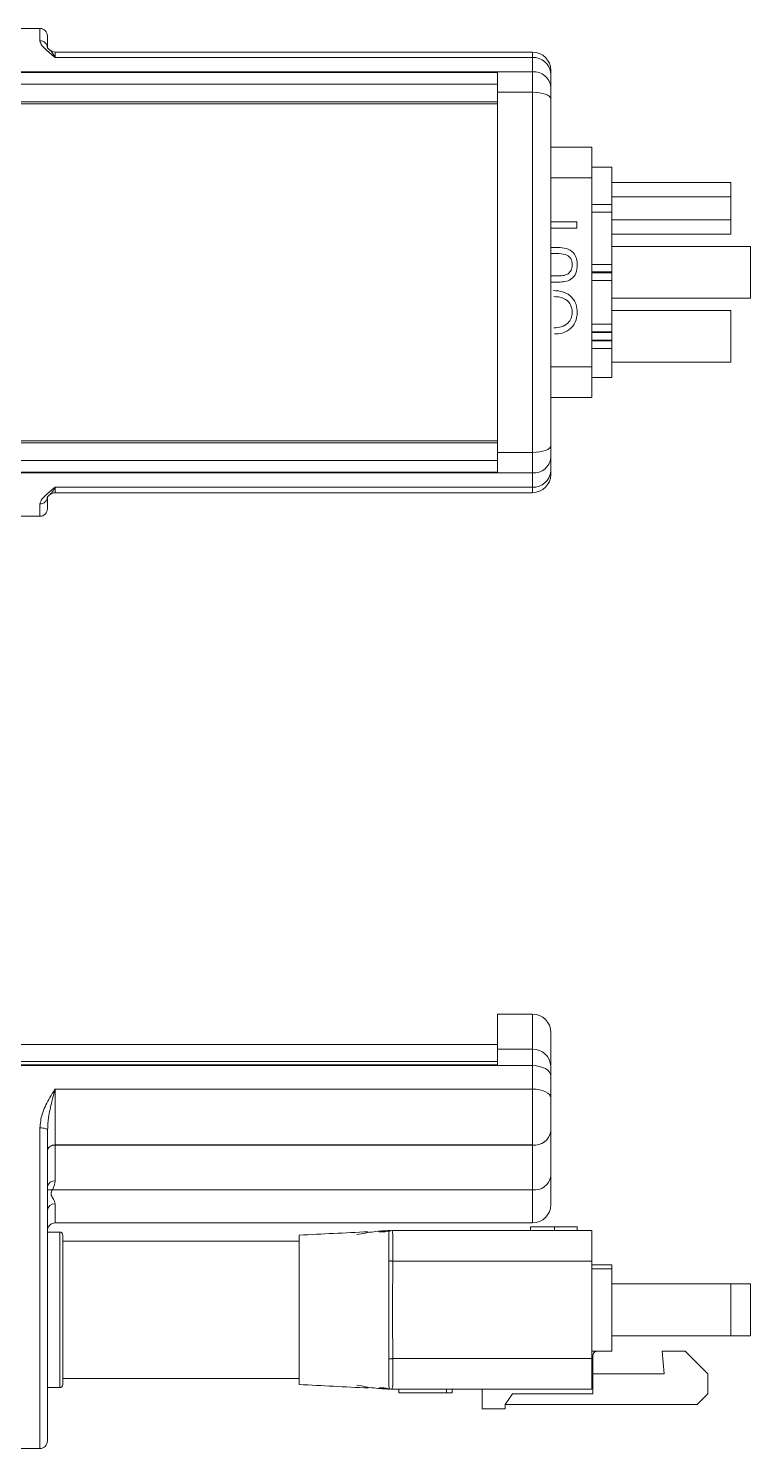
# Model space of a CAD drawing. Header units: inches. Extents: x 3.3 to 16.6, y 1.3 to 9.
# Drawn here: x 12.25 to 14.087, y 5.273 to 8.887 of the extents above; entities that cross this region are included whole.
import ezdxf

# ---------------------------------------------------------------- set-up
doc = ezdxf.new("R2010")
doc.units = ezdxf.units.IN
doc.header["$MEASUREMENT"] = 0

msp = doc.modelspace()

# ---------------------------------------------------------------- linework, layer by layer
at = {"color": 7, "linetype": 'Continuous', "lineweight": 15}
for p, q in [((12.279285, 8.887249), (12.143487, 8.887249)), ((12.298685, 8.867849), (12.298685, 8.837251)), ((13.532509, 8.827151), (12.318085, 8.827151)), ((13.532509, 8.813282), (12.318085, 8.813282)), ((13.532509, 8.776548), (13.532509, 8.813282)), ((12.143487, 8.776548), (13.532509, 8.776548)), ((12.143487, 8.774843), (13.44327, 8.774843)), ((13.44327, 8.774843), (13.44327, 8.724787)), ((13.532509, 8.724787), (13.532509, 8.776548)), ((13.579068, 8.780592), (13.579068, 8.77227)), ((13.579068, 8.77227), (13.579068, 8.738291)), ((13.44327, 8.745469), (12.143487, 8.745469)), ((13.44327, 8.724787), (13.532509, 8.724787)), ((13.44327, 8.724787), (13.44327, 7.808126)), ((13.532509, 7.808126), (13.532509, 8.724787)), ((13.579068, 8.738291), (13.579068, 8.707234)), ((13.44327, 8.700112), (11.876395, 8.700112)), ((13.579068, 8.707234), (13.579068, 7.825679)), ((13.579068, 8.584613), (13.683827, 8.584613)), ((13.683827, 8.584613), (13.683827, 8.507014)), ((13.734267, 8.534173), (13.683827, 8.534173)), ((13.734267, 8.534173), (13.734267, 8.439115)), ((13.683827, 8.507014), (13.683827, 8.0259)), ((13.734267, 8.495374), (14.036903, 8.495374)), ((14.036903, 8.458514), (14.036903, 8.495374)), ((13.734267, 8.458514), (14.036903, 8.458514)), ((14.036903, 8.400315), (14.036903, 8.458514)), ((13.683827, 8.439115), (13.734267, 8.439115)), ((13.734267, 8.419715), (13.734267, 8.439115)), ((13.579068, 8.394921), (13.645027, 8.394921)), ((13.645027, 8.394921), (13.645027, 8.379307)), ((13.734267, 8.419715), (13.683827, 8.419715)), ((13.734267, 8.419715), (13.734267, 8.286827)), ((14.036903, 8.400315), (13.734267, 8.400315)), ((14.036903, 8.363456), (14.036903, 8.400315)), ((13.645027, 8.379307), (13.579068, 8.379307)), ((14.036903, 8.363456), (13.734267, 8.363456)), ((13.579068, 8.329624), (13.597297, 8.329624)), ((13.599826, 8.31401), (13.579068, 8.31401)), ((13.734267, 8.332416), (14.087342, 8.332416)), ((14.087342, 8.200498), (14.087342, 8.332416)), ((13.683827, 8.286827), (13.734267, 8.286827)), ((13.734267, 8.267427), (13.734267, 8.286827)), ((13.579068, 8.25723), (13.598716, 8.25723)), ((13.599027, 8.241616), (13.579068, 8.241616)), ((13.683827, 8.267427), (13.734267, 8.267427)), ((13.734267, 8.265487), (13.683827, 8.265487)), ((13.734267, 8.246087), (13.683827, 8.246087)), ((13.734267, 8.265487), (13.734267, 8.267427)), ((13.734267, 8.246087), (13.734267, 8.265487)), ((13.734267, 8.246087), (13.734267, 8.134538)), ((13.734267, 8.200498), (14.087342, 8.200498)), ((13.734267, 8.169458), (14.036903, 8.169458)), ((14.036903, 8.03754), (14.036903, 8.169458)), ((13.683827, 8.134538), (13.734267, 8.134538)), ((13.734267, 8.115139), (13.734267, 8.134538)), ((13.683827, 8.115139), (13.734267, 8.115139)), ((13.683827, 8.113199), (13.734267, 8.113199)), ((13.734267, 8.113199), (13.734267, 8.115139)), ((13.734267, 8.093799), (13.734267, 8.113199)), ((13.734267, 8.093799), (13.683827, 8.093799)), ((13.734267, 8.091859), (13.683827, 8.091859)), ((13.734267, 8.072459), (13.683827, 8.072459)), ((13.734267, 8.091859), (13.734267, 8.093799)), ((13.734267, 8.072459), (13.734267, 8.091859)), ((13.734267, 8.072459), (13.734267, 7.99874)), ((13.683827, 8.0259), (13.683827, 7.948301)), ((13.734267, 8.03754), (14.036903, 8.03754)), ((13.734267, 7.99874), (13.683827, 7.99874)), ((13.683827, 7.948301), (13.579068, 7.948301)), ((11.876395, 7.832802), (13.44327, 7.832802)), ((13.44327, 7.808126), (13.532509, 7.808126)), ((13.44327, 7.808126), (13.44327, 7.758071)), ((13.532509, 7.756366), (13.532509, 7.808126)), ((13.579068, 7.825679), (13.579068, 7.794623)), ((12.143487, 7.787444), (13.44327, 7.787444)), ((13.579068, 7.794623), (13.579068, 7.760643)), ((13.44327, 7.758071), (12.143487, 7.758071)), ((12.143487, 7.756366), (13.532509, 7.756366)), ((13.532509, 7.719631), (13.532509, 7.756366)), ((13.579068, 7.760643), (13.579068, 7.752322)), ((12.318085, 7.719631), (13.532509, 7.719631)), ((12.318085, 7.705762), (13.532509, 7.705762)), ((12.298685, 7.695663), (12.298685, 7.665065)), ((12.143487, 7.645665), (12.279285, 7.645665)), ((13.532509, 6.378953), (13.44327, 6.378953)), ((13.44327, 6.378953), (13.44327, 6.28925)), ((13.579068, 6.332394), (13.579068, 6.246126)), ((13.44327, 6.301354), (11.876395, 6.301354)), ((13.44327, 6.28925), (13.532509, 6.28925)), ((13.44327, 6.28925), (13.44327, 6.250174)), ((13.532509, 6.247781), (13.532509, 6.28925)), ((13.44327, 6.258118), (12.143487, 6.258118)), ((13.44327, 6.250174), (12.143487, 6.250174)), ((12.143487, 6.247781), (13.532509, 6.247781)), ((13.532509, 6.187837), (13.532509, 6.247781)), ((13.579068, 6.246126), (13.579068, 6.221245)), ((13.579068, 6.221245), (13.579068, 6.165797)), ((12.318085, 6.187837), (13.532509, 6.187837)), ((12.318085, 6.187837), (12.318085, 6.045757)), ((13.532509, 6.045757), (13.532509, 6.187837)), ((13.579068, 6.165797), (13.579068, 6.080549)), ((12.298685, 6.083345), (12.298685, 5.292567)), ((13.579068, 6.080549), (13.579068, 6.079558)), ((13.579068, 6.079558), (13.579068, 5.965459)), ((12.318085, 6.045757), (13.532509, 6.045757)), ((12.318085, 6.045757), (12.318085, 6.045616)), ((12.318085, 6.045616), (12.318085, 5.954209)), ((13.532509, 6.045616), (12.318085, 6.045616)), ((13.532509, 6.045616), (13.532509, 6.045757)), ((13.532509, 5.931517), (13.532509, 6.045616)), ((13.579068, 5.965459), (13.579068, 5.893959)), ((12.311031, 5.931517), (13.532509, 5.931517)), ((13.532509, 5.8474), (13.532509, 5.931517)), ((12.318085, 5.8958), (12.318085, 5.8474)), ((12.329725, 5.82412), (12.298685, 5.82412)), ((13.532509, 5.8474), (12.318085, 5.8474)), ((13.174957, 5.828), (13.174659, 5.828)), ((13.174973, 5.828), (13.683827, 5.828)), ((13.52721, 5.828), (13.52721, 5.8377)), ((13.588204, 5.828), (13.588204, 5.8377)), ((13.599027, 5.8377), (13.594436, 5.8377)), ((13.646447, 5.828), (13.646447, 5.8377)), ((13.683827, 5.828), (13.683827, 5.750401)), ((12.337484, 5.81636), (12.337484, 5.436125)), ((12.938877, 5.80084), (12.337484, 5.80084)), ((12.938877, 5.436125), (12.938877, 5.81636)), ((13.683827, 5.750401), (13.177119, 5.750401)), ((13.683827, 5.750401), (13.683827, 5.502084)), ((13.734267, 5.740701), (13.683827, 5.740701)), ((13.734267, 5.731001), (13.683827, 5.731001)), ((13.734267, 5.731001), (13.734267, 5.740701)), ((13.734267, 5.521484), (13.734267, 5.731001)), ((13.734267, 5.692202), (14.036903, 5.692202)), ((14.036903, 5.560283), (14.036903, 5.692202)), ((14.036903, 5.692202), (14.087342, 5.692202)), ((14.087342, 5.560283), (14.087342, 5.692202)), ((13.734267, 5.560283), (14.036903, 5.560283)), ((14.036903, 5.560283), (14.087342, 5.560283)), ((13.177119, 5.502084), (13.683827, 5.502084)), ((13.734267, 5.521484), (13.683827, 5.521484)), ((13.683827, 5.502084), (13.683827, 5.424485)), ((13.685767, 5.412845), (13.685767, 5.509844)), ((13.862305, 5.521484), (13.867397, 5.463285)), ((13.862305, 5.521484), (13.920504, 5.521484)), ((13.978703, 5.463285), (13.920504, 5.521484)), ((13.685767, 5.463285), (13.867397, 5.463285)), ((13.978703, 5.463285), (13.978703, 5.412845)), ((12.298685, 5.428365), (12.329725, 5.428365)), ((12.337484, 5.451645), (12.938877, 5.451645)), ((13.683827, 5.424485), (13.174973, 5.424485)), ((13.192744, 5.414785), (13.192744, 5.424485)), ((13.313638, 5.414785), (13.313638, 5.424485)), ((13.328543, 5.414785), (13.328543, 5.424485)), ((13.40447, 5.424485), (13.40447, 5.374046)), ((13.192744, 5.414785), (13.313638, 5.414785)), ((13.313638, 5.414785), (13.328543, 5.414785)), ((13.46267, 5.385686), (13.48207, 5.412845)), ((13.46267, 5.385686), (13.46267, 5.374046)), ((13.46267, 5.385686), (13.951543, 5.385686)), ((13.48207, 5.412845), (13.685767, 5.412845)), ((13.978703, 5.412845), (13.951543, 5.385686)), ((13.46267, 5.374046), (13.40447, 5.374046)), ((12.143487, 5.273167), (12.279285, 5.273167))]:
    msp.add_line(p, q, dxfattribs=at)
at = {"color": 8, "linetype": 'Continuous', "lineweight": 15}
for p, q in [((12.279285, 8.855663), (12.279285, 8.887249)), ((12.318085, 8.827151), (12.318085, 8.813282)), ((13.532509, 8.813282), (13.532509, 8.827151)), ((13.44327, 8.695276), (11.876395, 8.695276)), ((13.683827, 8.507014), (13.579068, 8.507014)), ((13.579068, 8.0259), (13.683827, 8.0259)), ((11.876395, 7.837638), (13.44327, 7.837638)), ((12.318085, 7.719631), (12.318085, 7.705762)), ((13.532509, 7.705762), (13.532509, 7.719631)), ((12.279285, 7.645665), (12.279285, 7.67725)), ((13.532509, 6.28925), (13.532509, 6.378953)), ((12.279285, 5.273167), (12.279285, 6.089454)), ((12.329725, 5.428365), (12.329725, 5.82412)), ((13.168963, 5.425313), (13.168576, 5.425544))]:
    msp.add_line(p, q, dxfattribs=at)
at = {"color": 7, "linetype": 'Continuous', "lineweight": 15, "flags": 128}
for points in [[(13.579068, 8.707234), (13.578174, 8.710659), (13.575524, 8.713952), (13.571221, 8.716986), (13.565431, 8.719646), (13.558376, 8.721829), (13.550326, 8.723451), (13.541592, 8.72445), (13.532509, 8.724787)], [(13.579068, 7.825679), (13.578174, 7.822255), (13.575524, 7.818962), (13.571221, 7.815927), (13.565431, 7.813268), (13.558376, 7.811085), (13.550326, 7.809463), (13.541592, 7.808464), (13.532509, 7.808126)], [(13.532509, 6.247781), (13.541592, 6.247271), (13.550326, 6.245761), (13.558376, 6.243309), (13.565431, 6.240009), (13.571221, 6.235988), (13.575524, 6.2314), (13.578174, 6.226422), (13.579068, 6.221245)], [(13.532509, 6.187837), (13.541592, 6.187414), (13.550326, 6.18616), (13.558376, 6.184123), (13.565431, 6.181382), (13.571221, 6.178042), (13.575524, 6.174231), (13.578174, 6.170097), (13.579068, 6.165797)], [(12.279285, 6.089454), (12.28307, 6.089337), (12.286709, 6.088989), (12.290063, 6.088425), (12.293003, 6.087665), (12.295416, 6.086739), (12.297208, 6.085683), (12.298312, 6.084537), (12.298685, 6.083345)], [(13.170394, 5.827741), (13.170239, 5.827714), (13.169788, 5.827631)], [(13.177119, 5.750401), (13.175787, 5.750453), (13.174461, 5.750504), (13.173148, 5.750555), (13.171853, 5.750606), (13.170584, 5.750655), (13.169345, 5.750703), (13.168143, 5.75075), (13.166984, 5.750795)], [(13.177119, 5.502084), (13.175787, 5.502032), (13.174461, 5.501981), (13.173148, 5.50193), (13.171853, 5.50188), (13.170584, 5.50183), (13.169345, 5.501782), (13.168143, 5.501736), (13.166984, 5.501691)]]:
    msp.add_lwpolyline(points, dxfattribs=at)
at = {"color": 7, "linetype": 'Continuous', "lineweight": 15}
for centre, radius, start, end in [((12.279285, 8.867849), 0.0194, 0, 90), ((12.279766, 8.836744), 0.018926, 1.535303, 91.455433), ((12.318085, 8.846551), 0.0194, 229.173721, 270), ((13.532509, 8.780592), 0.046559, 0, 90), ((13.535117, 8.769309), 0.044051, 3.854707, 93.394348), ((13.53629, 8.733689), 0.043025, 6.139875, 95.041297), ((13.53629, 7.799225), 0.043025, 264.958703, 353.860125), ((13.535117, 7.763604), 0.044051, 266.605652, 356.145293), ((13.532509, 7.752322), 0.046559, 270, 0), ((12.318085, 7.686363), 0.0194, 90, 130.91972), ((12.279766, 7.69617), 0.018926, 268.544567, 358.464697), ((12.279285, 7.665065), 0.0194, 270, 0), ((13.532509, 6.332393), 0.046559, 0, 90), ((13.534163, 6.24434), 0.044941, 2.277728, 92.109134), ((13.537649, 6.087428), 0.041986, 262.967911, 350.569813), ((13.537963, 6.087039), 0.041781, 262.499779, 349.68473), ((13.537963, 5.97294), 0.041781, 262.499787, 349.6847), ((12.315812, 5.93695), 0.017408, 82.499088, 169.685674), ((12.306235, 5.912526), 0.019587, 75.825661, 112.670601), ((12.31669, 5.877773), 0.018081, 85.576209, 174.757929), ((13.532509, 5.893959), 0.046559, 270, 0), ((12.318085, 5.828), 0.0194, 90, 180), ((12.329725, 5.81636), 0.00776, 0, 90), ((13.174973, 5.808742), 0.019258, 90.00282, 109.890192), ((13.173291, 5.808617), 0.019383, 95.185464, 99.945178), ((13.697407, 5.509844), 0.01164, 90, 180), ((12.329725, 5.436125), 0.00776, 270, 0), ((13.174974, 5.443744), 0.019259, 250.109999, 269.996913), ((12.279285, 5.292567), 0.0194, 270, 0)]:
    msp.add_arc(centre, radius, start, end, dxfattribs=at)
for points, knots in [([(12.318085, 8.813282), (12.318013, 8.813343), (12.316653, 8.814491), (12.311153, 8.819072), (12.298859, 8.829197), (12.283472, 8.842531), (12.280596, 8.851554), (12.279285, 8.855663)], [0, 0, 0, 0, 0.00380902, 0.07248381, 0.29237556, 0.67769451, 1, 1, 1, 1]), ([(12.30542, 8.831198), (12.304005, 8.832687), (12.300266, 8.836617), (12.299291, 8.837008), (12.298685, 8.837251)], [0, 0, 0, 0, 0.37863393, 1, 1, 1, 1]), ([(13.597297, 8.329624), (13.604436, 8.329281), (13.618649, 8.328597), (13.636938, 8.318398), (13.645534, 8.301468), (13.646142, 8.290277), (13.646447, 8.284666)], [0, 0, 0, 0, 0.28099627, 0.55941239, 0.77912007, 1, 1, 1, 1]), ([(13.633672, 8.286108), (13.633493, 8.289236), (13.633137, 8.29548), (13.629005, 8.304184), (13.618072, 8.312918), (13.607348, 8.31356), (13.599826, 8.31401)], [0, 0, 0, 0, 0.18751239, 0.37433446, 0.5611088, 1, 1, 1, 1]), ([(13.598716, 8.25723), (13.603555, 8.257435), (13.613196, 8.257842), (13.626015, 8.263656), (13.632966, 8.274656), (13.633436, 8.282284), (13.633672, 8.286108)], [0, 0, 0, 0, 0.28116479, 0.56012364, 0.7794507, 1, 1, 1, 1]), ([(13.646447, 8.284666), (13.646, 8.277741), (13.645109, 8.263961), (13.632072, 8.24824), (13.615161, 8.242313), (13.604411, 8.241848), (13.599027, 8.241616)], [0, 0, 0, 0, 0.28043842, 0.55808274, 0.77865457, 1, 1, 1, 1]), ([(13.585453, 8.220323), (13.594215, 8.21971), (13.611695, 8.218487), (13.632939, 8.204766), (13.64492, 8.185063), (13.645938, 8.171314), (13.646447, 8.164431)], [0, 0, 0, 0, 0.2805178, 0.55960213, 0.77949571, 1, 1, 1, 1]), ([(13.633672, 8.164475), (13.633019, 8.171048), (13.631716, 8.184168), (13.618314, 8.198021), (13.602508, 8.203978), (13.592281, 8.204465), (13.587161, 8.204709)], [0, 0, 0, 0, 0.27962137, 0.5581683, 0.77878895, 1, 1, 1, 1]), ([(13.586939, 8.125217), (13.593368, 8.125635), (13.606197, 8.126469), (13.622171, 8.135576), (13.632252, 8.149299), (13.633198, 8.159414), (13.633672, 8.164475)], [0, 0, 0, 0, 0.28069831, 0.56017244, 0.77994216, 1, 1, 1, 1]), ([(13.646447, 8.164431), (13.645622, 8.155952), (13.643975, 8.139019), (13.627797, 8.12045), (13.608074, 8.110848), (13.594832, 8.110018), (13.588204, 8.109603)], [0, 0, 0, 0, 0.27978377, 0.55880371, 0.77914372, 1, 1, 1, 1]), ([(12.279285, 7.67725), (12.280596, 7.68136), (12.283472, 7.690383), (12.298859, 7.703716), (12.311153, 7.713842), (12.316653, 7.718422), (12.318013, 7.719571), (12.318085, 7.719631)], [0, 0, 0, 0, 0.322305493, 0.707624443, 0.927516189, 0.996190978, 1, 1, 1, 1]), ([(12.305134, 7.70142), (12.303829, 7.70005), (12.300212, 7.696251), (12.299281, 7.695892), (12.298685, 7.695663)], [0, 0, 0, 0, 0.36059749, 1, 1, 1, 1]), ([(12.279285, 6.089454), (12.280596, 6.101131), (12.283472, 6.126767), (12.298859, 6.156642), (12.311153, 6.176938), (12.316653, 6.185587), (12.318013, 6.187725), (12.318085, 6.187837)], [0, 0, 0, 0, 0.322305493, 0.707624443, 0.927516189, 0.996190978, 1, 1, 1, 1]), ([(12.318085, 6.187837), (12.318049, 6.187706), (12.317926, 6.187256), (12.317351, 6.185153), (12.314665, 6.175228), (12.308844, 6.152135), (12.301085, 6.119107), (12.299403, 6.094047), (12.298685, 6.083345)], [0, 0, 0, 0, 0.00418325, 0.01430034, 0.06675956, 0.31609332, 0.70792197, 1, 1, 1, 1]), ([(12.298685, 6.031368), (12.298695, 6.031713), (12.298727, 6.032773), (12.299271, 6.035423), (12.301318, 6.039147), (12.305735, 6.042798), (12.311541, 6.04528), (12.315903, 6.045598), (12.318085, 6.045757)], [0, 0, 0, 0, 0.045933761, 0.141427105, 0.356096304, 0.570737422, 0.785372612, 1, 1, 1, 1]), ([(12.298685, 6.031368), (12.298695, 6.031709), (12.298727, 6.03276), (12.299271, 6.035385), (12.301318, 6.039072), (12.305735, 6.042687), (12.311541, 6.045143), (12.315903, 6.045458), (12.318085, 6.045616)], [0, 0, 0, 0, 0.04593443, 0.14142689, 0.3560966, 0.57073725, 0.78537286, 1, 1, 1, 1]), ([(12.311031, 5.931517), (12.309464, 5.927994), (12.306206, 5.920669), (12.312766, 5.909686), (12.317612, 5.901623), (12.318004, 5.896791), (12.318085, 5.8958)], [0, 0, 0, 0, 0.26617827, 0.5534245, 0.90840947, 1, 1, 1, 1]), ([(12.318085, 5.954209), (12.318083, 5.954035), (12.318043, 5.947867), (12.315142, 5.94021), (12.31174, 5.933017), (12.311031, 5.931517)], [0, 0, 0, 0, 0.022495014, 0.79622385, 1, 1, 1, 1]), ([(13.114178, 5.825068), (13.08497, 5.823616), (13.026589, 5.820713), (12.968102, 5.817822), (12.938877, 5.816378)], [0, 0, 0, 0, 0.50030265, 1, 1, 1, 1]), ([(13.168862, 5.828021), (13.156022, 5.827415), (13.130793, 5.826225), (13.100319, 5.820543), (13.085355, 5.817753)], [0, 0, 0, 0, 0.50893715, 1, 1, 1, 1]), ([(13.168961, 5.827529), (13.165255, 5.826601), (13.156935, 5.824517), (13.147817, 5.824549), (13.142759, 5.824568)], [0, 0, 0, 0, 0.44536733, 1, 1, 1, 1]), ([(13.166984, 5.750795), (13.166885, 5.759023), (13.166686, 5.775455), (13.166751, 5.797447), (13.166998, 5.814605), (13.167465, 5.824523), (13.168145, 5.826179), (13.168421, 5.826851)], [0, 0, 0, 0, 0.21234916, 0.42405094, 0.6371505, 0.85280821, 1, 1, 1, 1]), ([(13.168421, 5.826851), (13.168499, 5.826882), (13.168576, 5.826912), (13.168576, 5.826941), (13.168576, 5.826941)], [0, 0, 0, 0, 0.99874891, 1, 1, 1, 1]), ([(13.169031, 5.827233), (13.1691, 5.827278), (13.169473, 5.827525), (13.169741, 5.827578), (13.169959, 5.827622)], [0, 0, 0, 0, 0.18261619, 1, 1, 1, 1]), ([(13.171127, 5.827969), (13.17115, 5.827972), (13.171186, 5.827976), (13.171111, 5.827968), (13.170908, 5.827941), (13.17052, 5.827992), (13.169871, 5.827635), (13.169794, 5.827593)], [0, 0, 0, 0, 0.17441171, 0.27497346, 0.30011456, 0.91673691, 1, 1, 1, 1]), ([(13.174973, 5.828), (13.175325, 5.827611), (13.176203, 5.826644), (13.177135, 5.817254), (13.177657, 5.79971), (13.177679, 5.776503), (13.177305, 5.759101), (13.177119, 5.750401)], [0, 0, 0, 0, 0.143822881, 0.358043627, 0.571878594, 0.785948238, 1, 1, 1, 1]), ([(13.588204, 5.8377), (13.579376, 5.8377), (13.561764, 5.8377), (13.540446, 5.8377), (13.528677, 5.8377), (13.527699, 5.8377), (13.52721, 5.8377)], [0, 0, 0, 0, 0.28045854, 0.55956931, 0.77944299, 1, 1, 1, 1]), ([(13.646447, 5.8377), (13.645622, 5.8377), (13.643975, 5.8377), (13.627797, 5.8377), (13.608074, 5.8377), (13.594832, 5.8377), (13.588204, 5.8377)], [0, 0, 0, 0, 0.27978377, 0.55880371, 0.77914372, 1, 1, 1, 1]), ([(13.167027, 5.749303), (13.167027, 5.749303), (13.167027, 5.749801), (13.167006, 5.750298), (13.166984, 5.750795)], [0, 0, 0, 0, 0.00155524, 1, 1, 1, 1]), ([(13.167027, 5.503183), (13.167027, 5.503183), (13.167027, 5.542122), (13.167587, 5.62416), (13.167027, 5.706199), (13.167027, 5.749302), (13.167027, 5.749303)], [0, 0, 0, 0, 0.00000954, 0.47462162, 0.99999053, 1, 1, 1, 1]), ([(13.177119, 5.750401), (13.17688, 5.706934), (13.176426, 5.624162), (13.176896, 5.541389), (13.177119, 5.502084)], [0, 0, 0, 0, 0.52513942, 1, 1, 1, 1]), ([(13.168421, 5.425634), (13.167987, 5.427285), (13.167191, 5.430315), (13.166795, 5.446012), (13.166721, 5.465786), (13.166784, 5.485429), (13.166935, 5.497662), (13.166984, 5.501691)], [0, 0, 0, 0, 0.25685128, 0.47152877, 0.68347515, 0.89575425, 1, 1, 1, 1]), ([(13.166984, 5.501691), (13.167006, 5.502187), (13.167027, 5.502684), (13.167027, 5.503182), (13.167027, 5.503183)], [0, 0, 0, 0, 0.99845078, 1, 1, 1, 1]), ([(13.177119, 5.502084), (13.177228, 5.497837), (13.177562, 5.484933), (13.177738, 5.464087), (13.177412, 5.443445), (13.176684, 5.427838), (13.175572, 5.42566), (13.174973, 5.424485)], [0, 0, 0, 0, 0.10499354, 0.31894936, 0.53308215, 0.74811941, 1, 1, 1, 1]), ([(12.938877, 5.436107), (12.968102, 5.434663), (13.026589, 5.431772), (13.08497, 5.428869), (13.114178, 5.427417)], [0, 0, 0, 0, 0.49969735, 1, 1, 1, 1]), ([(13.085355, 5.434732), (13.100319, 5.431942), (13.130797, 5.42626), (13.156028, 5.425069), (13.168871, 5.424463)], [0, 0, 0, 0, 0.49100173, 1, 1, 1, 1]), ([(13.142759, 5.427918), (13.147817, 5.427936), (13.156926, 5.427969), (13.165238, 5.425888), (13.168935, 5.424962)], [0, 0, 0, 0, 0.5551955, 1, 1, 1, 1]), ([(13.168576, 5.425544), (13.168576, 5.425544), (13.168576, 5.425573), (13.168499, 5.425604), (13.168421, 5.425634)], [0, 0, 0, 0, 0.00125109, 1, 1, 1, 1])]:
    msp.add_open_spline(points, degree=3, knots=knots, dxfattribs=at)
at = {"color": 8, "linetype": 'Continuous', "lineweight": 15}
for points, knots in [([(12.318085, 8.813282), (12.318049, 8.813353), (12.317926, 8.813594), (12.31735, 8.81471), (12.314678, 8.819713), (12.310097, 8.82701), (12.306897, 8.829876), (12.30542, 8.831198)], [0, 0, 0, 0, 0.007893778, 0.026984717, 0.125975204, 0.596467647, 1, 1, 1, 1]), ([(12.318085, 7.719631), (12.318049, 7.719561), (12.317926, 7.71932), (12.31735, 7.718204), (12.314678, 7.713199), (12.309987, 7.705748), (12.3067, 7.702817), (12.305134, 7.70142)], [0, 0, 0, 0, 0.00770109, 0.02632602, 0.12290016, 0.5819079, 1, 1, 1, 1]), ([(13.168576, 5.826941), (13.168576, 5.826941), (13.168576, 5.827046), (13.168804, 5.827139), (13.169031, 5.827233)], [0, 0, 0, 0, 0.000086, 1, 1, 1, 1])]:
    msp.add_open_spline(points, degree=3, knots=knots, dxfattribs=at)

doc.saveas('drawing.dxf')
